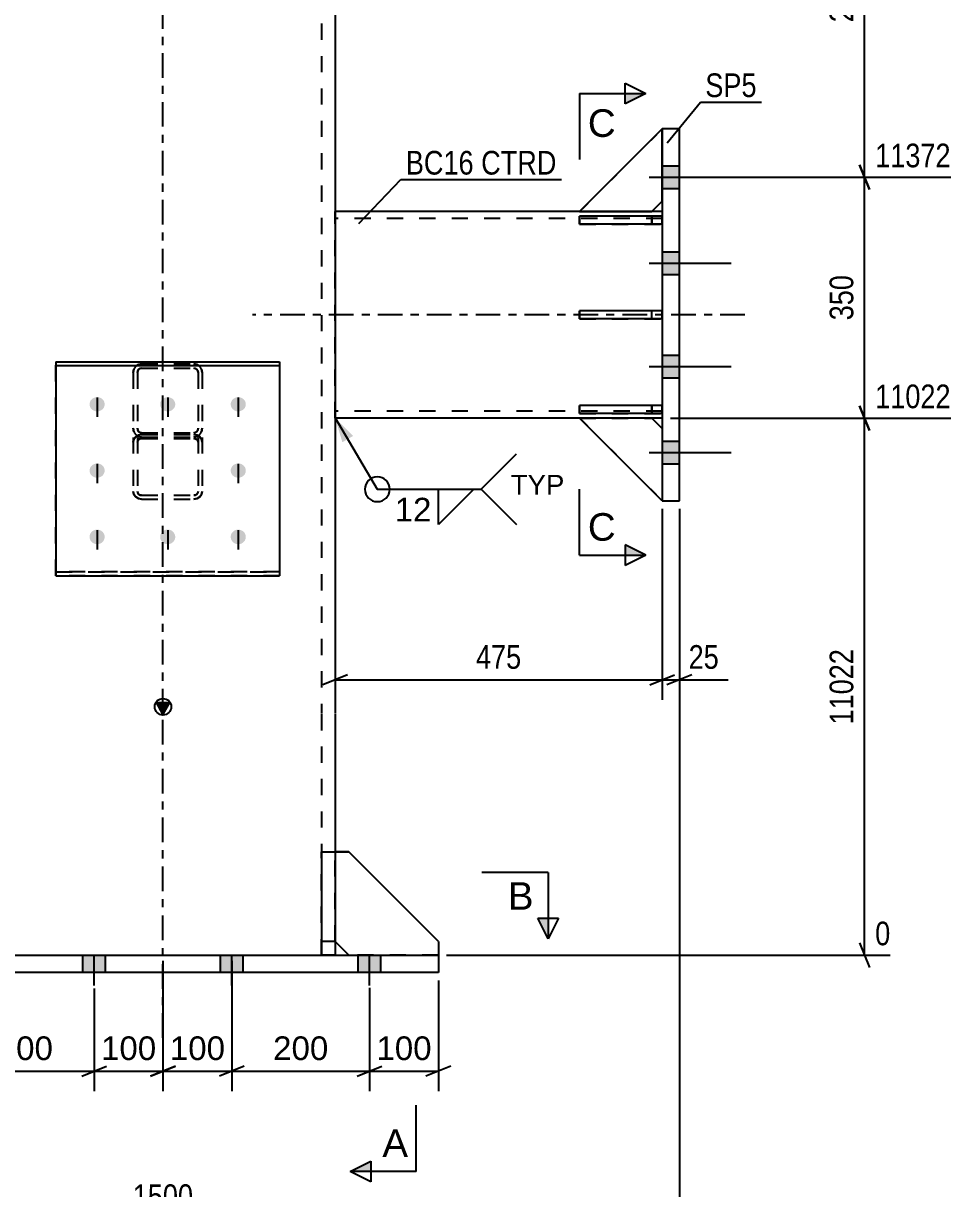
# Model space of a CAD drawing. Header units: millimetres. Extents: x -130 to 464, y -169 to 251.
# Drawn here: x -16.9 to 95.9, y -28.3 to 112.8 of the extents above; entities that cross this region are included whole.
import ezdxf

# ---------------------------------------------------------------- set-up
doc = ezdxf.new("R2010")
doc.units = ezdxf.units.MM
doc.linetypes.add('DXK_LINE_DOT2', pattern=[3.9198, 1.9599, -1.9599])
doc.linetypes.add('DXK_LINE_DOT3', pattern=[5.9187, 2.979, -0.9799, 0.9799, -0.9799])
doc.styles.add('Arial', font='ARIAL.TTF', dxfattribs={"height": 0.2})
doc.styles.add('Arial Narrow', font='ARIALN.TTF', dxfattribs={"height": 0.2})

# ---------------------------------------------------------------- blocks, each defined once
blk = doc.blocks.new('Part-284859513-3705 - 3550')
at = {"color": 2, "linetype": 'Continuous'}
for p, q in [((59.17, 65.01), (50.42, 65.01)), ((60.42, 55.01), (50.42, 65.01)), ((59.17, 65.01), (60.42, 63.76)), ((60.42, 63.76), (60.42, 55.01))]:
    blk.add_line(p, q, dxfattribs=at)
blk = doc.blocks.new('Part-284859513-3592 - 3550')
at = {"color": 7, "linetype": 'DXK_LINE_DOT2'}
for p, q in [((-12.97, 45.93), (-12.97, 71.84)), ((-12.97, 71.84), (14.11, 71.84)), ((-12.97, 71.38), (14.11, 71.38)), ((14.11, 71.84), (14.11, 45.93)), ((14.11, 46.39), (-12.97, 46.39)), ((14.11, 45.93), (-12.97, 45.93))]:
    blk.add_line(p, q, dxfattribs=at)
blk = doc.blocks.new('Part-284859513-3670 - 3550')
at = {"color": 2, "linetype": 'Continuous'}
for p, q in [((60.42, 90.01), (20.83, 90.01)), ((50.42, 65.01), (20.83, 65.01)), ((60.42, 65.01), (59.17, 65.01))]:
    blk.add_line(p, q, dxfattribs=at)
at = {"color": 7, "linetype": 'DXK_LINE_DOT2'}
for p, q in [((20.83, 65.01), (20.83, 90.01)), ((60.42, 89.17), (20.83, 89.17)), ((60.42, 90.01), (60.42, 65.01)), ((60.42, 65.84), (20.83, 65.84)), ((59.17, 65.01), (50.42, 65.01))]:
    blk.add_line(p, q, dxfattribs=at)
at = {"color": 7, "linetype": 'DXK_LINE_DOT3'}
blk.add_line((70.42, 77.51), (10.83, 77.51), dxfattribs=at)
blk = doc.blocks.new('Part-284859513-3606 - 3550')
at = {"color": 2, "linetype": 'Continuous'}
for p, q in [((22.5, 12.5), (20.83, 12.5)), ((33.33, 1.67), (22.5, 12.5)), ((22.5, 0), (20.83, 1.67)), ((33.33, 1.67), (33.33, 0))]:
    blk.add_line(p, q, dxfattribs=at)
at = {"color": 7, "linetype": 'DXK_LINE_DOT2'}
for p, q in [((20.83, 1.67), (20.83, 12.5)), ((33.33, 0), (22.5, 0))]:
    blk.add_line(p, q, dxfattribs=at)
blk = doc.blocks.new('Part-284859513-3607 - 3550')
at = {"color": 7, "linetype": 'DXK_LINE_DOT2'}
for p, q in [((19.17, 0), (19.17, 12.5)), ((19.17, 12.5), (20.83, 12.5)), ((20.83, 12.5), (20.83, 0)), ((20.83, 1.67), (19.17, 1.67)), ((20.83, 0), (19.17, 0))]:
    blk.add_line(p, q, dxfattribs=at)
blk = doc.blocks.new('Part-284859513-3609 - 3550')
at = {"color": 2, "linetype": 'Continuous'}
for p, q in [((19.17, 12.5), (19.17, 0)), ((19.17, 12.5), (20.83, 12.5)), ((20.83, 12.5), (20.83, 0)), ((20.83, 1.67), (19.17, 1.67)), ((19.17, 0), (20.83, 0))]:
    blk.add_line(p, q, dxfattribs=at)
blk = doc.blocks.new('Part-284859513-3615 - 3550')
at = {"color": 2, "linetype": 'Continuous'}
for p, q in [((-33.33, -2.08), (-33.33, 0)), ((-33.33, 0), (33.33, 0)), ((33.33, 0), (33.33, -2.08)), ((33.33, -2.08), (-33.33, -2.08))]:
    blk.add_line(p, q, dxfattribs=at)
blk = doc.blocks.new('Part-284859513-3616 - 3550')
at = {"linetype": 'Continuous'}
blk.add_hatch(color=2, dxfattribs=at).paths.add_polyline_path([(0, 29.17), (-0.8, 30.57), (0.8, 30.57)])
at = {"color": 7, "linetype": 'DXK_LINE_DOT3'}
for p, q in [((0, 29.27), (0, 116.68)), ((0, -10), (0, 29.17))]:
    blk.add_line(p, q, dxfattribs=at)
at = {"color": 7, "linetype": 'DXK_LINE_DOT2'}
for p, q in [((19.17, 116.68), (19.17, 29.27)), ((19.17, 29.17), (19.17, 0)), ((20.83, 12.5), (20.83, 0)), ((-20.83, 0), (20.83, 0))]:
    blk.add_line(p, q, dxfattribs=at)
at = {"color": 2, "linetype": 'Continuous'}
for p, q in [((20.83, 116.68), (20.83, 29.27)), ((0, 29.17), (-0.8, 30.57)), ((-0.8, 30.57), (0.8, 30.57)), ((0.8, 30.57), (0, 29.17)), ((20.83, 29.17), (20.83, 12.5))]:
    blk.add_line(p, q, dxfattribs=at)
blk.add_circle((0, 30.07), 1, dxfattribs=at)
blk = doc.blocks.new('Bolt-284859513-3619 - 3550')
at = {"linetype": 'Continuous'}
for points in [[(60.42, 95.55), (60.42, 92.8), (62.5, 92.8), (62.5, 95.55)], [(60.42, 95.55), (60.42, 92.8), (62.5, 92.8), (62.5, 95.55)], [(60.42, 95.55), (60.42, 92.8), (62.5, 92.8), (62.5, 95.55)], [(60.42, 85.13), (60.42, 82.38), (62.5, 82.38), (62.5, 85.13)], [(60.42, 85.13), (60.42, 82.38), (62.5, 82.38), (62.5, 85.13)], [(60.42, 72.63), (60.42, 69.88), (62.5, 69.88), (62.5, 72.63)], [(60.42, 72.63), (60.42, 69.88), (62.5, 69.88), (62.5, 72.63)], [(60.42, 62.22), (60.42, 59.47), (62.5, 59.47), (62.5, 62.22)], [(60.42, 62.22), (60.42, 59.47), (62.5, 59.47), (62.5, 62.22)], [(60.42, 62.22), (60.42, 59.47), (62.5, 59.47), (62.5, 62.22)]]:
    blk.add_hatch(color=1, dxfattribs=at).paths.add_polyline_path(points)
at = {"color": 1, "linetype": 'Continuous'}
for p, q in [((60.42, 95.55), (62.5, 95.55)), ((60.42, 95.55), (62.5, 95.55)), ((60.42, 95.55), (62.5, 95.55)), ((58.83, 94.17), (68.75, 94.17)), ((58.83, 94.17), (68.75, 94.17)), ((58.83, 94.17), (68.75, 94.17)), ((60.42, 92.8), (62.5, 92.8)), ((60.42, 92.8), (62.5, 92.8)), ((60.42, 92.8), (62.5, 92.8)), ((60.42, 85.13), (62.5, 85.13)), ((60.42, 85.13), (62.5, 85.13)), ((58.83, 83.76), (68.75, 83.76)), ((58.83, 83.76), (68.75, 83.76)), ((60.42, 82.38), (62.5, 82.38)), ((60.42, 82.38), (62.5, 82.38)), ((60.42, 72.63), (62.5, 72.63)), ((60.42, 72.63), (62.5, 72.63)), ((58.83, 71.26), (68.75, 71.26)), ((58.83, 71.26), (68.75, 71.26)), ((60.42, 69.88), (62.5, 69.88)), ((60.42, 69.88), (62.5, 69.88)), ((60.42, 62.22), (62.5, 62.22)), ((60.42, 62.22), (62.5, 62.22)), ((60.42, 62.22), (62.5, 62.22)), ((58.83, 60.84), (68.75, 60.84)), ((58.83, 60.84), (68.75, 60.84)), ((58.83, 60.84), (68.75, 60.84)), ((60.42, 59.47), (62.5, 59.47)), ((60.42, 59.47), (62.5, 59.47)), ((60.42, 59.47), (62.5, 59.47))]:
    blk.add_line(p, q, dxfattribs=at)
blk = doc.blocks.new('Bolt-284859513-3622 - 3550')
at = {"color": 1, "linetype": 'DXK_LINE_DOT2'}
for p, q in [((-7.97, 67.51), (-7.97, 65.15)), ((0.57, 67.51), (0.57, 65.15)), ((9.11, 67.51), (9.11, 65.15)), ((-7.97, 59.48), (-7.97, 57.12)), ((9.11, 59.48), (9.11, 57.12)), ((-7.97, 51.46), (-7.97, 49.09)), ((0.57, 51.46), (0.57, 49.09)), ((9.11, 51.46), (9.11, 49.09))]:
    blk.add_line(p, q, dxfattribs=at)
blk = doc.blocks.new('Bolt-284859513-3623 - 3550')
at = {"linetype": 'Continuous'}
for points in [[(-23.63, 0), (-26.38, 0), (-26.38, -2.08), (-23.63, -2.08)], [(-23.63, 0), (-26.38, 0), (-26.38, -2.08), (-23.63, -2.08)], [(-23.63, 0), (-26.38, 0), (-26.38, -2.08), (-23.63, -2.08)], [(-23.63, 0), (-26.38, 0), (-26.38, -2.08), (-23.63, -2.08)], [(-6.96, 0), (-9.71, 0), (-9.71, -2.08), (-6.96, -2.08)], [(-6.96, 0), (-9.71, 0), (-9.71, -2.08), (-6.96, -2.08)], [(9.71, 0), (6.96, 0), (6.96, -2.08), (9.71, -2.08)], [(9.71, 0), (6.96, 0), (6.96, -2.08), (9.71, -2.08)], [(26.37, 0), (23.62, 0), (23.62, -2.08), (26.37, -2.08)], [(26.37, 0), (23.62, 0), (23.62, -2.08), (26.37, -2.08)], [(26.37, 0), (23.62, 0), (23.62, -2.08), (26.37, -2.08)], [(26.37, 0), (23.62, 0), (23.62, -2.08), (26.37, -2.08)]]:
    blk.add_hatch(color=1, dxfattribs=at).paths.add_polyline_path(points)
at = {"color": 1, "linetype": 'Continuous'}
for p, q in [((-26.38, -2.08), (-26.38, 0)), ((-26.38, -2.08), (-26.38, 0)), ((-26.38, -2.08), (-26.38, 0)), ((-26.38, -2.08), (-26.38, 0)), ((-25, -3.67), (-25, 0)), ((-25, -3.67), (-25, 0)), ((-25, -3.67), (-25, 0)), ((-25, -3.67), (-25, 0)), ((-23.63, -2.08), (-23.63, 0)), ((-23.63, -2.08), (-23.63, 0)), ((-23.63, -2.08), (-23.63, 0)), ((-23.63, -2.08), (-23.63, 0)), ((-9.71, -2.08), (-9.71, 0)), ((-9.71, -2.08), (-9.71, 0)), ((-8.33, -3.67), (-8.33, 0)), ((-8.33, -3.67), (-8.33, 0)), ((-6.96, -2.08), (-6.96, 0)), ((-6.96, -2.08), (-6.96, 0)), ((6.96, -2.08), (6.96, 0)), ((6.96, -2.08), (6.96, 0)), ((8.33, -3.67), (8.33, 0)), ((8.33, -3.67), (8.33, 0)), ((9.71, -2.08), (9.71, 0)), ((9.71, -2.08), (9.71, 0)), ((23.62, -2.08), (23.62, 0)), ((23.62, -2.08), (23.62, 0)), ((23.62, -2.08), (23.62, 0)), ((23.62, -2.08), (23.62, 0)), ((25, -3.67), (25, 0)), ((25, -3.67), (25, 0)), ((25, -3.67), (25, 0)), ((25, -3.67), (25, 0)), ((26.37, -2.08), (26.37, 0)), ((26.37, -2.08), (26.37, 0)), ((26.37, -2.08), (26.37, 0)), ((26.37, -2.08), (26.37, 0))]:
    blk.add_line(p, q, dxfattribs=at)
blk = doc.blocks.new('Part-284859513-3703 - 3550')
at = {"color": 2, "linetype": 'Continuous'}
for p, q in [((60.42, 100.01), (50.42, 90.01)), ((60.42, 91.26), (60.42, 100.01)), ((59.17, 90.01), (60.42, 91.26)), ((50.42, 90.01), (59.17, 90.01))]:
    blk.add_line(p, q, dxfattribs=at)
blk = doc.blocks.new('Part-284859513-3704 - 3550')
at = {"color": 7, "linetype": 'DXK_LINE_DOT2'}
for p, q in [((60.42, 100.01), (50.42, 90.01)), ((60.42, 91.26), (60.42, 100.01)), ((59.17, 90.01), (60.42, 91.26)), ((50.42, 90.01), (59.17, 90.01))]:
    blk.add_line(p, q, dxfattribs=at)
blk = doc.blocks.new('Part-284859513-3706 - 3550')
at = {"color": 7, "linetype": 'DXK_LINE_DOT2'}
for p, q in [((50.42, 65.01), (59.17, 65.01)), ((60.42, 55.01), (50.42, 65.01)), ((59.17, 65.01), (60.42, 63.76)), ((60.42, 63.76), (60.42, 55.01))]:
    blk.add_line(p, q, dxfattribs=at)
blk = doc.blocks.new('Part-284859513-3711 - 3550')
at = {"color": 7, "linetype": 'DXK_LINE_DOT2'}
for p, q in [((60.42, 89.47), (50.42, 89.47)), ((50.42, 89.47), (50.42, 88.47)), ((59.17, 89.47), (59.17, 88.47)), ((60.42, 88.47), (60.42, 89.47)), ((50.42, 88.47), (60.42, 88.47))]:
    blk.add_line(p, q, dxfattribs=at)
blk = doc.blocks.new('Part-284859513-3712 - 3550')
at = {"color": 7, "linetype": 'DXK_LINE_DOT2'}
for p, q in [((60.42, 78.01), (50.42, 78.01)), ((50.42, 78.01), (50.42, 77.01)), ((59.17, 77.01), (59.17, 78.01)), ((60.42, 77.01), (60.42, 78.01)), ((50.42, 77.01), (60.42, 77.01))]:
    blk.add_line(p, q, dxfattribs=at)
blk = doc.blocks.new('Part-284859513-3713 - 3550')
at = {"color": 7, "linetype": 'DXK_LINE_DOT2'}
for p, q in [((60.42, 66.55), (50.42, 66.55)), ((50.42, 66.55), (50.42, 65.55)), ((59.17, 66.55), (59.17, 65.55)), ((60.42, 65.55), (60.42, 66.55)), ((50.42, 65.55), (60.42, 65.55))]:
    blk.add_line(p, q, dxfattribs=at)
blk = doc.blocks.new('Part-284859513-3714 - 3550')
at = {"color": 2, "linetype": 'Continuous'}
for p, q in [((60.42, 89.47), (50.42, 89.47)), ((50.42, 88.47), (50.42, 89.47)), ((60.42, 89.47), (60.42, 88.47)), ((60.42, 88.47), (50.42, 88.47))]:
    blk.add_line(p, q, dxfattribs=at)
at = {"color": 7, "linetype": 'DXK_LINE_DOT2'}
blk.add_line((59.17, 88.47), (59.17, 89.47), dxfattribs=at)
blk = doc.blocks.new('Part-284859513-3715 - 3550')
at = {"color": 2, "linetype": 'Continuous'}
for p, q in [((60.42, 78.01), (50.42, 78.01)), ((50.42, 77.01), (50.42, 78.01)), ((60.42, 78.01), (60.42, 77.01)), ((60.42, 77.01), (50.42, 77.01))]:
    blk.add_line(p, q, dxfattribs=at)
at = {"color": 7, "linetype": 'DXK_LINE_DOT2'}
blk.add_line((59.17, 77.01), (59.17, 78.01), dxfattribs=at)
blk = doc.blocks.new('Part-284859513-3716 - 3550')
at = {"color": 2, "linetype": 'Continuous'}
for p, q in [((60.42, 66.55), (50.42, 66.55)), ((50.42, 65.55), (50.42, 66.55)), ((60.42, 66.55), (60.42, 65.55)), ((60.42, 65.55), (50.42, 65.55))]:
    blk.add_line(p, q, dxfattribs=at)
at = {"color": 7, "linetype": 'DXK_LINE_DOT2'}
blk.add_line((59.17, 65.55), (59.17, 66.55), dxfattribs=at)
blk = doc.blocks.new('Part-284859513-3726 - 3550')
at = {"color": 2, "linetype": 'Continuous'}
for p, q in [((60.42, 100.01), (60.42, 55.01)), ((62.5, 100.01), (60.42, 100.01)), ((62.5, 55.01), (62.5, 100.01)), ((60.42, 55.01), (62.5, 55.01))]:
    blk.add_line(p, q, dxfattribs=at)
blk = doc.blocks.new('Part-284859513-3737 - 3550')
at = {"color": 7, "linetype": 'DXK_LINE_DOT2'}
for p, q in [((-3.6, 70.52), (-3.52, 70.92)), ((-3.06, 70.72), (-3.1, 70.52)), ((-2.95, 70.89), (-3.06, 70.72)), ((-2.98, 71.5), (-2.6, 71.58)), ((-2.79, 71.01), (-2.95, 70.89)), ((-2.6, 71.05), (-2.79, 71.01)), ((-2.6, 71.58), (3.74, 71.58)), ((-2.6, 71.05), (3.74, 71.05)), ((3.74, 71.58), (4.12, 71.5)), ((3.93, 71.01), (3.74, 71.05)), ((4.09, 70.89), (3.93, 71.01)), ((4.2, 70.72), (4.09, 70.89)), ((4.24, 70.52), (4.2, 70.72)), ((4.66, 70.92), (4.74, 70.52)), ((-3.6, 70.52), (-3.6, 56.14)), ((-3.1, 70.52), (-3.1, 56.14)), ((4.24, 70.52), (4.24, 56.14)), ((4.74, 70.52), (4.74, 56.14)), ((-3.52, 63.37), (-3.6, 63.78)), ((-3.1, 63.78), (-3.06, 63.57)), ((-3.06, 63.57), (-2.95, 63.4)), ((4.09, 63.4), (4.2, 63.57)), ((4.2, 63.57), (4.24, 63.78)), ((4.74, 63.78), (4.66, 63.37)), ((-3.52, 62.45), (-3.6, 62.09)), ((-3.3, 62.75), (-3.52, 62.45)), ((-2.98, 62.96), (-3.3, 62.75)), ((-3.1, 62.09), (-3.06, 62.27)), ((-3.06, 62.27), (-2.95, 62.42)), ((-2.6, 63.03), (-2.98, 62.96)), ((-2.6, 62.71), (-2.98, 62.79)), ((-2.95, 63.4), (-2.79, 63.28)), ((-2.95, 62.42), (-2.79, 62.52)), ((-2.79, 63.28), (-2.6, 63.24)), ((-2.79, 62.52), (-2.6, 62.56)), ((-2.6, 63.24), (3.74, 63.24)), ((-2.6, 63.03), (3.74, 63.03)), ((-2.6, 62.71), (3.74, 62.71)), ((-2.6, 62.56), (3.74, 62.56)), ((3.74, 63.24), (3.93, 63.28)), ((4.12, 62.96), (3.74, 63.03)), ((4.12, 62.79), (3.74, 62.71)), ((3.74, 62.56), (3.93, 62.52)), ((3.93, 63.28), (4.09, 63.4)), ((3.93, 62.52), (4.09, 62.42)), ((4.09, 62.42), (4.2, 62.27)), ((4.44, 62.75), (4.12, 62.96)), ((4.2, 62.27), (4.24, 62.09)), ((4.66, 62.45), (4.44, 62.75)), ((4.74, 62.09), (4.66, 62.45)), ((-3.6, 56.14), (-3.52, 55.78)), ((-3.52, 55.78), (-3.3, 55.47)), ((-3.3, 55.47), (-2.98, 55.27)), ((-3.06, 55.96), (-3.1, 56.14)), ((-2.95, 55.81), (-3.06, 55.96)), ((-2.98, 55.27), (-2.6, 55.2)), ((-2.79, 55.7), (-2.95, 55.81)), ((-2.6, 55.67), (-2.79, 55.7)), ((-2.6, 55.67), (3.74, 55.67)), ((-2.6, 55.2), (3.74, 55.2)), ((3.93, 55.7), (3.74, 55.67)), ((3.74, 55.2), (4.12, 55.27)), ((4.09, 55.81), (3.93, 55.7)), ((4.2, 55.96), (4.09, 55.81)), ((4.12, 55.27), (4.44, 55.47)), ((4.24, 56.14), (4.2, 55.96)), ((4.44, 55.47), (4.66, 55.78)), ((4.66, 55.78), (4.74, 56.14))]:
    blk.add_line(p, q, dxfattribs=at)
for centre, start, end in [((-2.55, 70.56), 114.32, 159.2417), ((3.69, 70.56), 20.7583, 65.68), ((-2.55, 63.74), 200.7583, 245.68), ((3.69, 63.74), 294.32, 339.2417)]:
    blk.add_arc(centre, 1.03, start, end, dxfattribs=at)
blk = doc.blocks.new('Part-284859513-3739 - 3550')
at = {"color": 7, "linetype": 'DXK_LINE_DOT2'}
for p, q in [((20.83, 1.67), (20.83, 12.5)), ((20.83, 12.5), (22.5, 12.5)), ((22.5, 12.5), (33.33, 1.67)), ((22.5, 0), (20.83, 1.67)), ((33.33, 1.67), (33.33, 0)), ((33.33, 0), (22.5, 0))]:
    blk.add_line(p, q, dxfattribs=at)
blk = doc.blocks.new('Part-284859513-3741 - 3550')
at = {"color": 7, "linetype": 'DXK_LINE_DOT2'}
for p, q in [((-3.52, 70.92), (-3.6, 70.52)), ((-3.1, 70.52), (-3.06, 70.72)), ((-3.06, 70.72), (-2.95, 70.89)), ((-2.6, 71.58), (-2.98, 71.5)), ((-2.95, 70.89), (-2.79, 71.01)), ((-2.79, 71.01), (-2.6, 71.05)), ((-2.6, 71.58), (3.74, 71.58)), ((-2.6, 71.05), (3.74, 71.05)), ((4.12, 71.5), (3.74, 71.58)), ((3.74, 71.05), (3.93, 71.01)), ((3.93, 71.01), (4.09, 70.89)), ((4.09, 70.89), (4.2, 70.72)), ((4.2, 70.72), (4.24, 70.52)), ((4.74, 70.52), (4.66, 70.92)), ((-3.6, 70.52), (-3.6, 56.14)), ((-3.1, 70.52), (-3.1, 56.14)), ((4.24, 70.52), (4.24, 56.14)), ((4.74, 70.52), (4.74, 56.14)), ((-3.6, 63.78), (-3.52, 63.37)), ((-3.06, 63.57), (-3.1, 63.78)), ((-2.95, 63.4), (-3.06, 63.57)), ((4.2, 63.57), (4.09, 63.4)), ((4.24, 63.78), (4.2, 63.57)), ((4.66, 63.37), (4.74, 63.78)), ((-3.6, 62.09), (-3.52, 62.45)), ((-3.52, 62.45), (-3.3, 62.75)), ((-3.3, 62.75), (-2.98, 62.96)), ((-3.06, 62.27), (-3.1, 62.09)), ((-2.95, 62.42), (-3.06, 62.27)), ((-2.98, 62.96), (-2.6, 63.03)), ((-2.98, 62.79), (-2.6, 62.71)), ((-2.79, 63.28), (-2.95, 63.4)), ((-2.79, 62.52), (-2.95, 62.42)), ((-2.6, 63.24), (-2.79, 63.28)), ((-2.6, 62.56), (-2.79, 62.52)), ((-2.6, 63.24), (3.74, 63.24)), ((-2.6, 63.03), (3.74, 63.03)), ((-2.6, 62.71), (3.74, 62.71)), ((-2.6, 62.56), (3.74, 62.56)), ((3.93, 63.28), (3.74, 63.24)), ((3.74, 63.03), (4.12, 62.96)), ((3.74, 62.71), (4.12, 62.79)), ((3.93, 62.52), (3.74, 62.56)), ((4.09, 63.4), (3.93, 63.28)), ((4.09, 62.42), (3.93, 62.52)), ((4.2, 62.27), (4.09, 62.42)), ((4.12, 62.96), (4.44, 62.75)), ((4.24, 62.09), (4.2, 62.27)), ((4.44, 62.75), (4.66, 62.45)), ((4.66, 62.45), (4.74, 62.09)), ((-3.52, 55.78), (-3.6, 56.14)), ((-3.3, 55.47), (-3.52, 55.78)), ((-2.98, 55.27), (-3.3, 55.47)), ((-3.1, 56.14), (-3.06, 55.96)), ((-3.06, 55.96), (-2.95, 55.81)), ((-2.6, 55.2), (-2.98, 55.27)), ((-2.95, 55.81), (-2.79, 55.7)), ((-2.79, 55.7), (-2.6, 55.67)), ((-2.6, 55.67), (3.74, 55.67)), ((-2.6, 55.2), (3.74, 55.2)), ((3.74, 55.67), (3.93, 55.7)), ((4.12, 55.27), (3.74, 55.2)), ((3.93, 55.7), (4.09, 55.81)), ((4.09, 55.81), (4.2, 55.96)), ((4.44, 55.47), (4.12, 55.27)), ((4.2, 55.96), (4.24, 56.14)), ((4.66, 55.78), (4.44, 55.47)), ((4.74, 56.14), (4.66, 55.78))]:
    blk.add_line(p, q, dxfattribs=at)
for centre, start, end in [((-2.55, 70.56), 114.32, 159.2417), ((3.69, 70.56), 20.7583, 65.68), ((-2.55, 63.74), 200.7583, 245.68), ((3.69, 63.74), 294.32, 339.2417)]:
    blk.add_arc(centre, 1.03, start, end, dxfattribs=at)
blk = doc.blocks.new('Part-284859513-3778 - 3550')
at = {"color": 2, "linetype": 'Continuous'}
for p, q in [((-12.97, 71.84), (-12.97, 45.93)), ((-12.97, 71.84), (14.11, 71.84)), ((-12.97, 71.38), (14.11, 71.38)), ((14.11, 71.84), (14.11, 45.93)), ((-12.97, 45.93), (14.11, 45.93))]:
    blk.add_line(p, q, dxfattribs=at)
at = {"color": 7, "linetype": 'DXK_LINE_DOT2'}
blk.add_line((-12.97, 46.39), (14.11, 46.39), dxfattribs=at)
blk = doc.blocks.new('Bolt-284859513-3779 - 3550')
at = {"linetype": 'Continuous'}
for points in [[(-7.97, 67.55), (-7.78, 67.53), (-7.6, 67.47), (-7.43, 67.38), (-7.29, 67.26), (-7.18, 67.12), (-7.1, 66.95), (-7.06, 66.77), (-7.06, 66.59), (-7.1, 66.42), (-7.18, 66.25), (-7.29, 66.11), (-7.43, 65.99), (-7.6, 65.9), (-7.78, 65.84), (-7.97, 65.82), (-8.16, 65.84), (-8.34, 65.9), (-8.51, 65.99), (-8.65, 66.11), (-8.77, 66.25), (-8.84, 66.42), (-8.88, 66.59), (-8.88, 66.77), (-8.84, 66.95), (-8.77, 67.12), (-8.65, 67.26), (-8.51, 67.38), (-8.34, 67.47), (-8.16, 67.53)], [(0.57, 67.55), (0.76, 67.53), (0.94, 67.47), (1.11, 67.38), (1.25, 67.26), (1.36, 67.12), (1.44, 66.95), (1.48, 66.77), (1.48, 66.59), (1.44, 66.42), (1.36, 66.25), (1.25, 66.11), (1.11, 65.99), (0.94, 65.9), (0.76, 65.84), (0.57, 65.82), (0.38, 65.84), (0.2, 65.9), (0.03, 65.99), (-0.11, 66.11), (-0.22, 66.25), (-0.3, 66.42), (-0.34, 66.59), (-0.34, 66.77), (-0.3, 66.95), (-0.22, 67.12), (-0.11, 67.26), (0.03, 67.38), (0.2, 67.47), (0.38, 67.53)], [(9.11, 67.55), (9.3, 67.53), (9.48, 67.47), (9.65, 67.38), (9.79, 67.26), (9.91, 67.12), (9.98, 66.95), (10.02, 66.77), (10.02, 66.59), (9.98, 66.42), (9.91, 66.25), (9.79, 66.11), (9.65, 65.99), (9.48, 65.9), (9.3, 65.84), (9.11, 65.82), (8.92, 65.84), (8.74, 65.9), (8.57, 65.99), (8.43, 66.11), (8.32, 66.25), (8.24, 66.42), (8.2, 66.59), (8.2, 66.77), (8.24, 66.95), (8.32, 67.12), (8.43, 67.26), (8.57, 67.38), (8.74, 67.47), (8.92, 67.53)], [(-7.97, 59.52), (-7.78, 59.5), (-7.6, 59.45), (-7.43, 59.36), (-7.29, 59.23), (-7.18, 59.09), (-7.1, 58.92), (-7.06, 58.75), (-7.06, 58.57), (-7.1, 58.39), (-7.18, 58.23), (-7.29, 58.08), (-7.43, 57.96), (-7.6, 57.87), (-7.78, 57.82), (-7.97, 57.8), (-8.16, 57.82), (-8.34, 57.87), (-8.51, 57.96), (-8.65, 58.08), (-8.77, 58.23), (-8.84, 58.39), (-8.88, 58.57), (-8.88, 58.75), (-8.84, 58.92), (-8.77, 59.09), (-8.65, 59.23), (-8.51, 59.36), (-8.34, 59.45), (-8.16, 59.5)], [(9.11, 59.52), (9.3, 59.5), (9.48, 59.45), (9.65, 59.36), (9.79, 59.23), (9.91, 59.09), (9.98, 58.92), (10.02, 58.75), (10.02, 58.57), (9.98, 58.39), (9.91, 58.23), (9.79, 58.08), (9.65, 57.96), (9.48, 57.87), (9.3, 57.82), (9.11, 57.8), (8.92, 57.82), (8.74, 57.87), (8.57, 57.96), (8.43, 58.08), (8.32, 58.23), (8.24, 58.39), (8.2, 58.57), (8.2, 58.75), (8.24, 58.92), (8.32, 59.09), (8.43, 59.23), (8.57, 59.36), (8.74, 59.45), (8.92, 59.5)], [(-7.97, 51.52), (-7.78, 51.5), (-7.6, 51.44), (-7.43, 51.35), (-7.29, 51.22), (-7.18, 51.07), (-7.1, 50.91), (-7.06, 50.72), (-7.06, 50.54), (-7.1, 50.36), (-7.18, 50.19), (-7.29, 50.04), (-7.43, 49.92), (-7.6, 49.82), (-7.78, 49.77), (-7.97, 49.75), (-8.16, 49.77), (-8.34, 49.82), (-8.51, 49.92), (-8.65, 50.04), (-8.77, 50.19), (-8.84, 50.36), (-8.88, 50.54), (-8.88, 50.72), (-8.84, 50.91), (-8.77, 51.07), (-8.65, 51.22), (-8.51, 51.35), (-8.34, 51.44), (-8.16, 51.5)], [(0.57, 51.52), (0.76, 51.5), (0.94, 51.44), (1.11, 51.35), (1.25, 51.22), (1.36, 51.07), (1.44, 50.91), (1.48, 50.72), (1.48, 50.54), (1.44, 50.36), (1.36, 50.19), (1.25, 50.04), (1.11, 49.92), (0.94, 49.82), (0.76, 49.77), (0.57, 49.75), (0.38, 49.77), (0.2, 49.82), (0.03, 49.92), (-0.11, 50.04), (-0.22, 50.19), (-0.3, 50.36), (-0.34, 50.54), (-0.34, 50.72), (-0.3, 50.91), (-0.22, 51.07), (-0.11, 51.22), (0.03, 51.35), (0.2, 51.44), (0.38, 51.5)], [(9.11, 51.52), (9.3, 51.5), (9.48, 51.44), (9.65, 51.35), (9.79, 51.22), (9.91, 51.07), (9.98, 50.91), (10.02, 50.72), (10.02, 50.54), (9.98, 50.36), (9.91, 50.19), (9.79, 50.04), (9.65, 49.92), (9.48, 49.82), (9.3, 49.77), (9.11, 49.75), (8.92, 49.77), (8.74, 49.82), (8.57, 49.92), (8.43, 50.04), (8.32, 50.19), (8.24, 50.36), (8.2, 50.54), (8.2, 50.72), (8.24, 50.91), (8.32, 51.07), (8.43, 51.22), (8.57, 51.35), (8.74, 51.44), (8.92, 51.5)]]:
    blk.add_hatch(color=1, dxfattribs=at).paths.add_polyline_path(points)
at = {"color": 1, "linetype": 'Continuous'}
for p, q in [((-7.97, 67.51), (-7.97, 65.15)), ((0.57, 67.51), (0.57, 65.15)), ((9.11, 67.51), (9.11, 65.15)), ((-7.97, 59.48), (-7.97, 57.12)), ((9.11, 59.48), (9.11, 57.12)), ((-7.97, 51.46), (-7.97, 49.09)), ((0.57, 51.46), (0.57, 49.09)), ((9.11, 51.46), (9.11, 49.09))]:
    blk.add_line(p, q, dxfattribs=at)
blk = doc.blocks.new('StraightDimension-284859513-3840 - 3550')
at = {"color": 7, "linetype": 'Continuous'}
for p, q in [((8.33, -0.69), (8.33, -16.44)), ((25, -3.93), (25, -16.44)), ((9.83, -13.44), (6.83, -14.64)), ((8.33, -14.04), (25, -14.04)), ((23.5, -14.64), (26.5, -13.44))]:
    blk.add_line(p, q, dxfattribs=at)
at = {"color": 0}
blk.add_wipeout([(20.6, -13.29), (20.6, -9.09), (12.73, -9.09), (12.73, -13.29)], dxfattribs=at)
at = {"color": 3, "style": 'Arial'}
blk.add_text('200', height=2.865, dxfattribs=at).set_placement((13.33, -12.69))
blk = doc.blocks.new('StraightDimension-284859513-3829 - 3550')
at = {"color": 7, "linetype": 'Continuous'}
for p, q in [((25, -3.93), (25, -16.44)), ((33.33, -3.08), (33.33, -16.44)), ((23.5, -14.64), (26.5, -13.44)), ((25, -14.04), (33.33, -14.04)), ((34.83, -13.44), (31.83, -14.64))]:
    blk.add_line(p, q, dxfattribs=at)
at = {"color": 0}
blk.add_wipeout([(33.1, -13.29), (33.1, -9.09), (25.23, -9.09), (25.23, -13.29)], dxfattribs=at)
at = {"color": 3, "style": 'Arial'}
blk.add_text('100', height=2.865, dxfattribs=at).set_placement((25.83, -12.69))
blk = doc.blocks.new('StraightDimension-284859513-3847 - 3550')
at = {"color": 7, "linetype": 'Continuous'}
for p, q in [((0, -0.69), (0, -16.44)), ((8.33, -0.69), (8.33, -16.44)), ((-1.5, -14.64), (1.5, -13.44)), ((0, -14.04), (8.33, -14.04)), ((9.83, -13.44), (6.83, -14.64))]:
    blk.add_line(p, q, dxfattribs=at)
at = {"color": 0}
blk.add_wipeout([(8.1, -13.29), (8.1, -9.09), (0.23, -9.09), (0.23, -13.29)], dxfattribs=at)
at = {"color": 3, "style": 'Arial'}
blk.add_text('100', height=2.865, dxfattribs=at).set_placement((0.83, -12.69))
blk = doc.blocks.new('StraightDimension-284859513-3863 - 3550')
at = {"color": 7, "linetype": 'Continuous'}
for p, q in [((0, -0.69), (0, -16.44)), ((-8.33, -4.01), (-8.33, -16.44)), ((-9.83, -14.64), (-6.83, -13.44)), ((-8.33, -14.04), (0, -14.04)), ((1.5, -13.44), (-1.5, -14.64))]:
    blk.add_line(p, q, dxfattribs=at)
at = {"color": 0}
blk.add_wipeout([(-0.23, -13.29), (-0.23, -9.09), (-8.1, -9.09), (-8.1, -13.29)], dxfattribs=at)
at = {"color": 3, "style": 'Arial'}
blk.add_text('100', height=2.865, dxfattribs=at).set_placement((-7.5, -12.69))
blk = doc.blocks.new('StraightDimension-284859513-3879 - 3550')
at = {"color": 7, "linetype": 'Continuous'}
for p, q in [((-25, -4.01), (-25, -16.44)), ((-8.33, -4.01), (-8.33, -16.44)), ((-23.5, -13.44), (-26.5, -14.64)), ((-25, -14.04), (-8.33, -14.04)), ((-9.83, -14.64), (-6.83, -13.44))]:
    blk.add_line(p, q, dxfattribs=at)
at = {"color": 0}
blk.add_wipeout([(-12.73, -13.29), (-12.73, -9.09), (-20.6, -9.09), (-20.6, -13.29)], dxfattribs=at)
at = {"color": 3, "style": 'Arial'}
blk.add_text('200', height=2.865, dxfattribs=at).set_placement((-20, -12.69))
blk = doc.blocks.new('StraightDimension-284859513-3954 - 3550')
at = {"color": 7, "linetype": 'Continuous'}
for p, q in [((85.5, 63.51), (84.3, 66.51)), ((61.42, 65.01), (95.34, 65.01)), ((84.9, 0), (84.9, 65.01)), ((84.3, 1.5), (85.5, -1.5)), ((34.33, 0), (88.03, 0))]:
    blk.add_line(p, q, dxfattribs=at)
at = {"color": 0}
blk.add_wipeout([(84.15, 37.67), (79.95, 37.67), (79.95, 27.33), (84.15, 27.33)], dxfattribs=at)
at = {"color": 3, "style": 'Arial Narrow'}
blk.add_text('11022', height=2.863, rotation=90.0002, dxfattribs=at).set_placement((83.55, 27.93))
at = {"color": 0, "linetype": 'Continuous'}
for points in [[(95.94, 65.61), (95.94, 69.81), (85.6, 69.81), (85.6, 65.61)], [(88.63, 0.6), (88.63, 4.8), (85.6, 4.8), (85.6, 0.6)]]:
    blk.add_wipeout(points, dxfattribs=at)
at = {"color": 3, "linetype": 'Continuous', "style": 'Arial Narrow'}
for s, height, p in [('11022', 2.863, (86.2, 66.21)), ('0', 2.86, (86.2, 1.2))]:
    blk.add_text(s, height=height, dxfattribs=at).set_placement(p)
blk = doc.blocks.new('StraightDimension-284859513-3961 - 3550')
at = {"color": 7, "linetype": 'Continuous'}
for p, q in [((85.5, 92.67), (84.3, 95.67)), ((67.67, 94.17), (95.34, 94.17)), ((84.9, 65.01), (84.9, 94.17)), ((84.3, 66.51), (85.5, 63.51)), ((61.42, 65.01), (95.34, 65.01))]:
    blk.add_line(p, q, dxfattribs=at)
at = {"color": 0}
blk.add_wipeout([(84.15, 82.93), (79.95, 82.93), (79.95, 76.25), (84.15, 76.25)], dxfattribs=at)
at = {"color": 3, "style": 'Arial Narrow'}
blk.add_text('350', height=2.863, rotation=90.0002, dxfattribs=at).set_placement((83.55, 76.85))
at = {"color": 0, "linetype": 'Continuous'}
blk.add_wipeout([(95.94, 94.77), (95.94, 98.97), (85.6, 98.97), (85.6, 94.77)], dxfattribs=at)
at = {"color": 3, "linetype": 'Continuous', "style": 'Arial Narrow'}
blk.add_text('11372', height=2.863, dxfattribs=at).set_placement((86.2, 95.37))
blk = doc.blocks.new('StraightDimension-284859513-3969 - 3550')
at = {"color": 7, "linetype": 'Continuous'}
for p, q in [((85.5, 137.5), (84.3, 140.5)), ((63.5, 139), (95.34, 139)), ((84.9, 94.17), (84.9, 139)), ((84.3, 95.67), (85.5, 92.67)), ((67.67, 94.17), (95.34, 94.17))]:
    blk.add_line(p, q, dxfattribs=at)
at = {"color": 0}
blk.add_wipeout([(84.15, 120.84), (79.95, 120.84), (79.95, 112.33), (84.15, 112.33)], dxfattribs=at)
at = {"color": 3, "style": 'Arial Narrow'}
blk.add_text('2840', height=2.863, rotation=90.0002, dxfattribs=at).set_placement((83.55, 112.93))
at = {"color": 0, "linetype": 'Continuous'}
blk.add_wipeout([(95.94, 139.6), (95.94, 143.8), (85.6, 143.8), (85.6, 139.6)], dxfattribs=at)
at = {"color": 3, "linetype": 'Continuous', "style": 'Arial Narrow'}
blk.add_text('14212', height=2.863, dxfattribs=at).set_placement((86.2, 140.2))
blk = doc.blocks.new('StraightDimension-284859513-4196 - 3550')
at = {"color": 7, "linetype": 'Continuous'}
for p, q in [((-62.5, 54.01), (-62.5, -34.35)), ((62.5, 54.01), (62.5, -34.35)), ((-61, -31.35), (-64, -32.55)), ((-62.5, -31.95), (62.5, -31.95)), ((61, -32.55), (64, -31.35))]:
    blk.add_line(p, q, dxfattribs=at)
at = {"color": 0}
blk.add_wipeout([(4.26, -31.2), (4.26, -27), (-4.26, -27), (-4.26, -31.2)], dxfattribs=at)
at = {"color": 3, "style": 'Arial Narrow'}
blk.add_text('1500', height=2.863, dxfattribs=at).set_placement((-3.66, -30.6))
blk = doc.blocks.new('StraightDimension-284859513-6266 - 3550')
at = {"color": 7, "linetype": 'Continuous'}
for p, q in [((60.42, 54.01), (60.42, 30.92)), ((62.5, 54.01), (62.5, 30.92)), ((58.92, 32.72), (61.92, 33.92)), ((64, 33.92), (61, 32.72)), ((60.42, 33.32), (62.5, 33.32)), ((62.5, 33.32), (68.41, 33.32)), ((62.5, 33.32), (68.41, 33.32))]:
    blk.add_line(p, q, dxfattribs=at)
at = {"color": 0}
blk.add_wipeout([(67.88, 34.07), (67.88, 38.27), (63.02, 38.27), (63.02, 34.07)], dxfattribs=at)
at = {"color": 3, "style": 'Arial Narrow'}
blk.add_text('25', height=2.863, dxfattribs=at).set_placement((63.62, 34.67))
blk = doc.blocks.new('StraightDimension-284859513-6267 - 3550')
at = {"color": 7, "linetype": 'Continuous'}
for p, q in [((60.42, 54.01), (60.42, 30.92)), ((20.83, 47.39), (20.83, 30.92)), ((22.33, 33.92), (19.33, 32.72)), ((58.92, 32.72), (61.92, 33.92)), ((20.83, 33.32), (60.42, 33.32))]:
    blk.add_line(p, q, dxfattribs=at)
at = {"color": 0}
blk.add_wipeout([(43.97, 34.07), (43.97, 38.27), (37.28, 38.27), (37.28, 34.07)], dxfattribs=at)
at = {"color": 3, "style": 'Arial Narrow'}
blk.add_text('475', height=2.863, dxfattribs=at).set_placement((37.88, 34.67))
blk = doc.blocks.new('Mark-284859513-3666 - 3550')
at = {"color": 0}
for points in [[(37.61, 94.49), (37.61, 97.49), (29.39, 97.49), (29.39, 94.49)], [(47.64, 94.49), (47.64, 97.49), (38.51, 97.49), (38.51, 94.49)]]:
    blk.add_wipeout(points, dxfattribs=at)
for points in [[(37.61, 94.49), (37.61, 97.49), (29.39, 97.49), (29.39, 94.49)], [(47.64, 94.49), (47.64, 97.49), (38.51, 97.49), (38.51, 94.49)]]:
    blk.add_wipeout(points, dxfattribs=at)
at = {"color": 30, "linetype": 'Continuous'}
for p, q in [((23.71, 88.57), (28.79, 93.89)), ((28.79, 93.89), (48.24, 93.89))]:
    blk.add_line(p, q, dxfattribs=at)
at = {"color": 3, "style": 'Arial Narrow'}
for s, p in [('BC16', (29.39, 94.49)), ('CTRD', (38.51, 94.49))]:
    blk.add_text(s, height=2.863, dxfattribs=at).set_placement(p)
blk = doc.blocks.new('SectionMark-284859513-4241 - 3550')
at = {"linetype": 'Continuous'}
blk.add_hatch(color=6, dxfattribs=at).paths.add_polyline_path([(25.16, -24.92), (25.16, -26.17), (22.66, -26.17)])
at = {"color": 6, "linetype": 'Continuous'}
for p, q in [((30.66, -26.17), (30.66, -18.17)), ((22.66, -26.17), (25.16, -24.92)), ((25.16, -24.92), (25.16, -27.42)), ((30.66, -26.17), (22.66, -26.17)), ((25.16, -27.42), (22.66, -26.17))]:
    blk.add_line(p, q, dxfattribs=at)
at = {"color": 0, "linetype": 'Continuous'}
blk.add_wipeout([(29.66, -24.42), (29.66, -20.92), (26.55, -20.92), (26.55, -24.42)], dxfattribs=at)
at = {"color": 3, "linetype": 'Continuous', "style": 'Arial'}
blk.add_text('A', height=3.34, rotation=-0.0115, dxfattribs=at).set_placement((26.55, -24.42))
blk = doc.blocks.new('Mark-284859513-3722 - 3550')
at = {"color": 0}
blk.add_wipeout([(71.85, 103.87), (71.85, 106.87), (65.64, 106.87), (65.64, 103.87)], dxfattribs=at)
blk.add_wipeout([(71.85, 103.87), (71.85, 106.87), (65.64, 106.87), (65.64, 103.87)], dxfattribs=at)
at = {"color": 30, "linetype": 'Continuous'}
for p, q in [((61.04, 98.32), (65.04, 103.27)), ((65.04, 103.27), (72.45, 103.27))]:
    blk.add_line(p, q, dxfattribs=at)
at = {"color": 3, "style": 'Arial Narrow'}
blk.add_text('SP5', height=2.863, dxfattribs=at).set_placement((65.64, 103.87))
blk = doc.blocks.new('SectionMark-284859513-4247 - 3550')
at = {"linetype": 'Continuous'}
for points in [[(-56.78, 4.5), (-55.53, 4.5), (-56.78, 2)], [(45.35, 4.5), (46.6, 4.5), (46.6, 2)]]:
    blk.add_hatch(color=6, dxfattribs=at).paths.add_polyline_path(points)
at = {"color": 6, "linetype": 'Continuous'}
for p, q in [((-56.78, 10), (-48.78, 10)), ((-56.78, 10), (-56.78, 2)), ((46.6, 10), (38.6, 10)), ((46.6, 10), (46.6, 2)), ((-56.78, 2), (-58.03, 4.5)), ((-55.53, 4.5), (-58.03, 4.5)), ((-56.78, 2), (-55.53, 4.5)), ((45.35, 4.5), (47.85, 4.5)), ((46.6, 2), (45.35, 4.5)), ((47.85, 4.5), (46.6, 2))]:
    blk.add_line(p, q, dxfattribs=at)
at = {"color": 0, "linetype": 'Continuous'}
for points in [[(-51.92, 5.5), (-51.92, 9), (-55.03, 9), (-55.03, 5.5)], [(44.85, 5.5), (44.85, 9), (41.74, 9), (41.74, 5.5)]]:
    blk.add_wipeout(points, dxfattribs=at)
at = {"color": 3, "linetype": 'Continuous', "style": 'Arial'}
for p in [(-55.03, 5.5), (41.74, 5.5)]:
    blk.add_text('B', height=3.34, dxfattribs=at).set_placement(p)
blk = doc.blocks.new('SectionMark-284859513-4249 - 3550')
at = {"linetype": 'Continuous'}
for points in [[(55.92, 103.05), (55.92, 104.3), (58.42, 104.3)], [(55.92, 48.42), (55.92, 49.67), (58.42, 48.42)]]:
    blk.add_hatch(color=6, dxfattribs=at).paths.add_polyline_path(points)
at = {"color": 6, "linetype": 'Continuous'}
for p, q in [((55.92, 103.05), (55.92, 105.55)), ((55.92, 105.55), (58.42, 104.3)), ((50.42, 104.3), (50.42, 96.3)), ((50.42, 104.3), (58.42, 104.3)), ((58.42, 104.3), (55.92, 103.05)), ((50.42, 48.42), (50.42, 56.42)), ((58.42, 48.42), (55.92, 49.67)), ((55.92, 49.67), (55.92, 47.17)), ((50.42, 48.42), (58.42, 48.42)), ((58.42, 48.42), (55.92, 47.17))]:
    blk.add_line(p, q, dxfattribs=at)
at = {"color": 0, "linetype": 'Continuous'}
for points in [[(54.79, 99.05), (54.79, 102.55), (51.42, 102.55), (51.42, 99.05)], [(54.79, 50.17), (54.79, 53.67), (51.42, 53.67), (51.42, 50.17)]]:
    blk.add_wipeout(points, dxfattribs=at)
at = {"color": 3, "linetype": 'Continuous', "style": 'Arial'}
for p in [(51.42, 99.05), (51.42, 50.17)]:
    blk.add_text('C', height=3.34, dxfattribs=at).set_placement(p)
blk = doc.blocks.new('WeldMark-284859513-4268 - 3550')
at = {"linetype": 'Continuous'}
blk.add_hatch(color=30, dxfattribs=at).paths.add_polyline_path([(21.71, 62.09), (20.83, 65.05), (23.01, 62.85)])
at = {"color": 30, "linetype": 'Continuous'}
blk.add_line((20.83, 65.05), (25.94, 56.4), dxfattribs=at)
at = {"color": 3, "linetype": 'Continuous'}
for q in [(42.78, 60.69), (42.78, 52.12)]:
    blk.add_line((38.49, 56.4), q, dxfattribs=at)
blk.add_arc((25.94, 56.4), 1.5, 90, 270, dxfattribs=at)
at = {"color": 0}
blk.add_wipeout([(32.69, 52.3), (32.69, 55.7), (27.84, 55.7), (27.84, 52.3)], dxfattribs=at)
at = {"color": 30, "linetype": 'Continuous'}
blk.add_line((25.94, 56.4), (38.49, 56.4), dxfattribs=at)
at = {"color": 3, "linetype": 'Continuous'}
for p, q in [((33.35, 56.4), (37.64, 56.4)), ((37.64, 56.4), (33.35, 52.12)), ((33.35, 52.12), (33.35, 56.4))]:
    blk.add_line(p, q, dxfattribs=at)
blk.add_arc((25.94, 56.4), 1.5, 270, 90, dxfattribs=at)
at = {"color": 3, "style": 'Arial'}
blk.add_text('12', height=2.865, dxfattribs=at).set_placement((28.04, 52.5))
at = {"color": 0, "linetype": 'Continuous'}
blk.add_wipeout([(48.57, 55.75), (48.57, 58.25), (42.09, 58.25), (42.09, 55.75)], dxfattribs=at)
blk.add_wipeout([(48.57, 55.75), (48.57, 58.25), (42.09, 58.25), (42.09, 55.75)], dxfattribs=at)
at = {"color": 3, "linetype": 'Continuous', "style": 'Arial'}
blk.add_text('TYP', height=2.388, dxfattribs=at).set_placement((42.09, 55.75))

msp = doc.modelspace()

# ---------------------------------------------------------------- block references
for name in ['Part-284859513-3616 - 3550', 'Part-284859513-3703 - 3550', 'Part-284859513-3704 - 3550', 'Part-284859513-3726 - 3550', 'Bolt-284859513-3619 - 3550', 'Part-284859513-3670 - 3550', 'Part-284859513-3711 - 3550', 'Part-284859513-3714 - 3550', 'Part-284859513-3712 - 3550', 'Part-284859513-3715 - 3550', 'Part-284859513-3592 - 3550', 'Part-284859513-3778 - 3550', 'Part-284859513-3737 - 3550', 'Part-284859513-3741 - 3550', 'Bolt-284859513-3779 - 3550', 'Bolt-284859513-3622 - 3550', 'Part-284859513-3713 - 3550', 'Part-284859513-3716 - 3550', 'Part-284859513-3705 - 3550', 'Part-284859513-3706 - 3550', 'Part-284859513-3607 - 3550', 'Part-284859513-3609 - 3550', 'Part-284859513-3606 - 3550', 'Part-284859513-3739 - 3550', 'Part-284859513-3615 - 3550', 'Bolt-284859513-3623 - 3550']:
    msp.add_blockref(name, (0, 0))

# ---------------------------------------------------------------- next in the draw order: block references
for name in ['Mark-284859513-3666 - 3550', 'StraightDimension-284859513-3954 - 3550', 'StraightDimension-284859513-3840 - 3550']:
    msp.add_blockref(name, (0, 0))

# ---------------------------------------------------------------- next in the draw order: block references
for name in ['StraightDimension-284859513-3961 - 3550', 'StraightDimension-284859513-3847 - 3550', 'StraightDimension-284859513-3829 - 3550']:
    msp.add_blockref(name, (0, 0))

# ---------------------------------------------------------------- next in the draw order: block references
for name in ['StraightDimension-284859513-3969 - 3550', 'StraightDimension-284859513-3863 - 3550']:
    msp.add_blockref(name, (0, 0))

# ---------------------------------------------------------------- next in the draw order: block references
for name in ['Mark-284859513-3722 - 3550', 'StraightDimension-284859513-3879 - 3550']:
    msp.add_blockref(name, (0, 0))

# ---------------------------------------------------------------- next in the draw order: block references
msp.add_blockref('StraightDimension-284859513-4196 - 3550', (0, 0))

# ---------------------------------------------------------------- next in the draw order: block references
msp.add_blockref('StraightDimension-284859513-6266 - 3550', (0, 0))

# ---------------------------------------------------------------- next in the draw order: block references
msp.add_blockref('StraightDimension-284859513-6267 - 3550', (0, 0))

# ---------------------------------------------------------------- next in the draw order: block references
for name in ['SectionMark-284859513-4241 - 3550', 'SectionMark-284859513-4249 - 3550']:
    msp.add_blockref(name, (0, 0))

# ---------------------------------------------------------------- next in the draw order: block references
for name in ['WeldMark-284859513-4268 - 3550', 'SectionMark-284859513-4247 - 3550']:
    msp.add_blockref(name, (0, 0))

doc.saveas('drawing.dxf')
